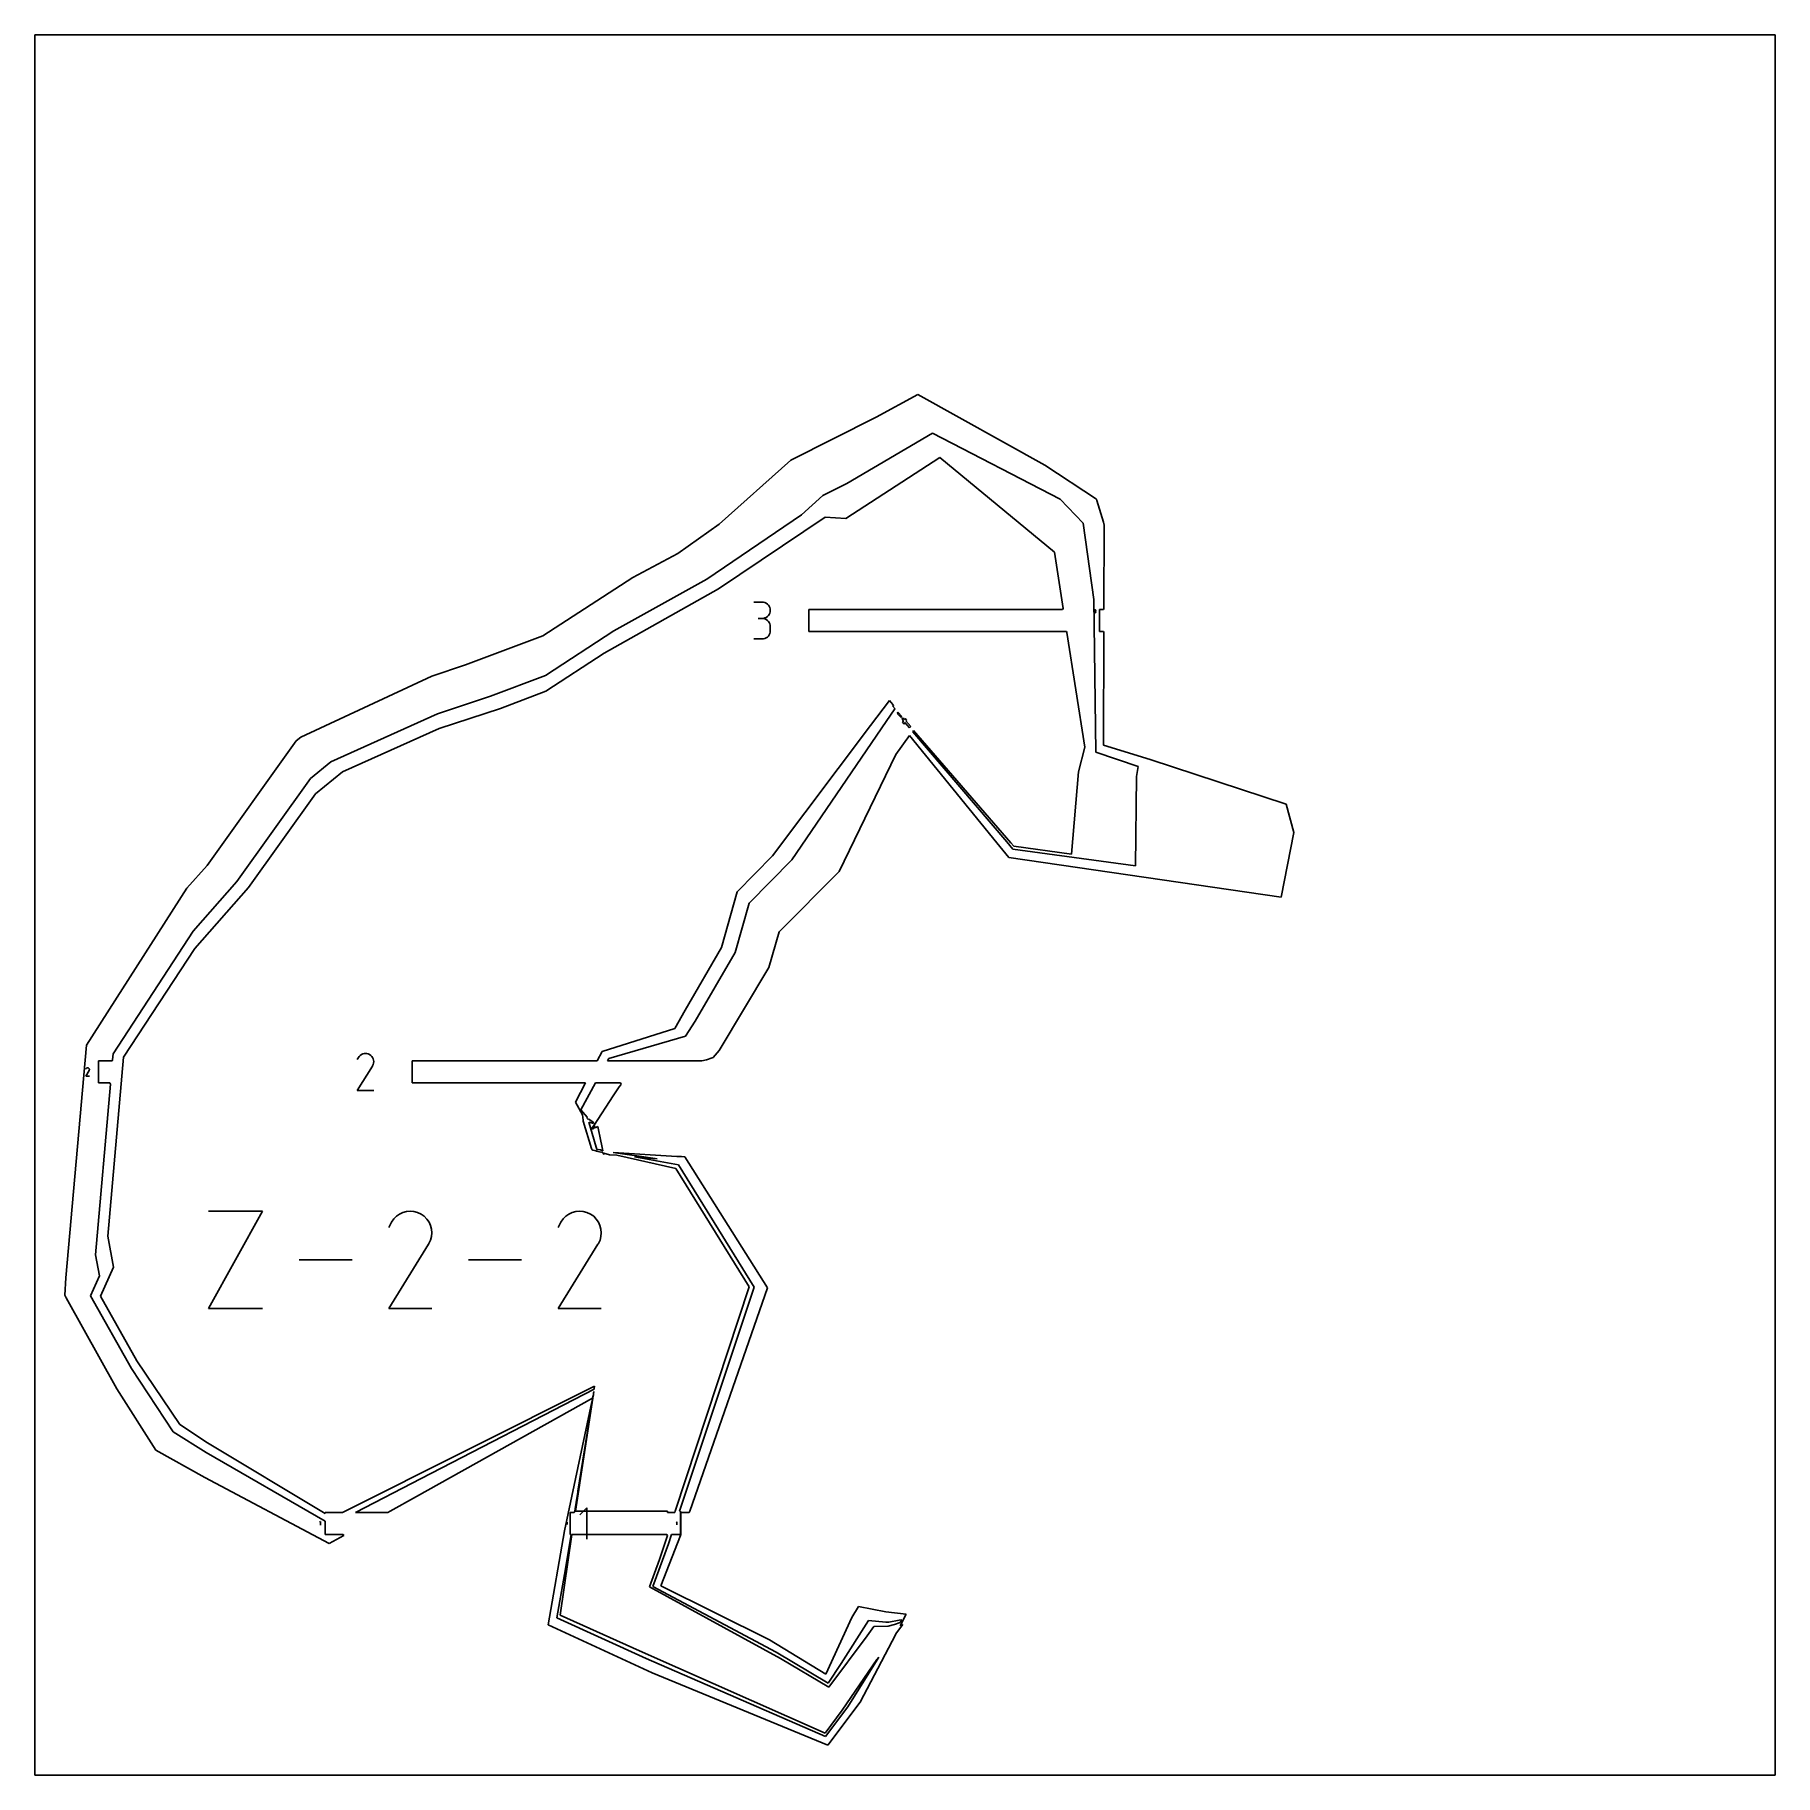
# Model space of a CAD drawing. Extents: x 0 to 40, y 0 to 40.
import ezdxf

# ---------------------------------------------------------------- set-up
doc = ezdxf.new("R2010")
doc.units = 0

msp = doc.modelspace()

# ---------------------------------------------------------------- linework, layer by layer
at = {"layer": 'annotation', "color": 1}
for p, q in [((16.716181, 26.96183), (16.527873, 26.96183)), ((16.750049, 26.95879), (16.716181, 26.96183)), ((16.781917, 26.950029), (16.750049, 26.95879)), ((16.811256, 26.936087), (16.781917, 26.950029)), ((16.837536, 26.917501), (16.811256, 26.936087)), ((16.860226, 26.894812), (16.837536, 26.917501)), ((16.878796, 26.868557), (16.860226, 26.894812)), ((16.892717, 26.839275), (16.878796, 26.868557)), ((16.901458, 26.807506), (16.892717, 26.839275)), ((16.90449, 26.773787), (16.901458, 26.807506)), ((16.716181, 26.585213), (16.621894, 26.585213)), ((16.621894, 26.585213), (16.716181, 26.585213)), ((16.716181, 26.585213), (16.750049, 26.588253)), ((16.750049, 26.582173), (16.716181, 26.585213)), ((16.716181, 26.585213), (16.716181, 26.585213)), ((16.750049, 26.588253), (16.781917, 26.597019)), ((16.781917, 26.573412), (16.750049, 26.582173)), ((16.781917, 26.597019), (16.811256, 26.610975)), ((16.811256, 26.55947), (16.781917, 26.573412)), ((16.811256, 26.610975), (16.837536, 26.629587)), ((16.837536, 26.540884), (16.811256, 26.55947)), ((16.837536, 26.629587), (16.860226, 26.652322)), ((16.860226, 26.518195), (16.837536, 26.540884)), ((16.860226, 26.652322), (16.878796, 26.678643)), ((16.878796, 26.49194), (16.860226, 26.518195)), ((16.878796, 26.678643), (16.892717, 26.708017)), ((16.892717, 26.462658), (16.878796, 26.49194)), ((16.892717, 26.708017), (16.901458, 26.73991)), ((16.901458, 26.430889), (16.892717, 26.462658)), ((16.901458, 26.73991), (16.90449, 26.773787)), ((16.90449, 26.39717), (16.901458, 26.430889)), ((16.90449, 26.773787), (16.90449, 26.773787)), ((24.366792, 26.786599), (24.350862, 26.786599)), ((24.350862, 26.714947), (24.366792, 26.714947)), ((24.366792, 26.754739), (24.358816, 26.754739)), ((24.358816, 26.754739), (24.366792, 26.754739)), ((24.369657, 26.786342), (24.366792, 26.786599)), ((24.366792, 26.754739), (24.369657, 26.754996)), ((24.369657, 26.754482), (24.366792, 26.754739)), ((24.366792, 26.754739), (24.366792, 26.754739)), ((24.366792, 26.714947), (24.369657, 26.715204)), ((24.366792, 26.714947), (24.366792, 26.714947)), ((24.372353, 26.785601), (24.369657, 26.786342)), ((24.369657, 26.754996), (24.372353, 26.755737)), ((24.372353, 26.75374), (24.369657, 26.754482)), ((24.369657, 26.715204), (24.372353, 26.715945)), ((24.374835, 26.784421), (24.372353, 26.785601)), ((24.372353, 26.755737), (24.374835, 26.756918)), ((24.374835, 26.752561), (24.372353, 26.75374)), ((24.372353, 26.715945), (24.374835, 26.717124)), ((24.377058, 26.782849), (24.374835, 26.784421)), ((24.374835, 26.756918), (24.377058, 26.758493)), ((24.377058, 26.750989), (24.374835, 26.752561)), ((24.374835, 26.717124), (24.377058, 26.718695)), ((24.378978, 26.78093), (24.377058, 26.782849)), ((24.377058, 26.758493), (24.378978, 26.760416)), ((24.378978, 26.749069), (24.377058, 26.750989)), ((24.377058, 26.718695), (24.378978, 26.720614)), ((24.380548, 26.778709), (24.378978, 26.78093)), ((24.378978, 26.760416), (24.380548, 26.762643)), ((24.380548, 26.746848), (24.378978, 26.749069)), ((24.378978, 26.720614), (24.380548, 26.722835)), ((24.381726, 26.776231), (24.380548, 26.778709)), ((24.380548, 26.762643), (24.381726, 26.765128)), ((24.381726, 26.744371), (24.380548, 26.746848)), ((24.380548, 26.722835), (24.381726, 26.725313)), ((24.382466, 26.773544), (24.381726, 26.776231)), ((24.381726, 26.765128), (24.382466, 26.767826)), ((24.382466, 26.741683), (24.381726, 26.744371)), ((24.381726, 26.725313), (24.382466, 26.728001)), ((24.382722, 26.770691), (24.382466, 26.773544)), ((24.382466, 26.767826), (24.382722, 26.770691)), ((24.382722, 26.738831), (24.382466, 26.741683)), ((24.382466, 26.728001), (24.382722, 26.730855)), ((24.382722, 26.770691), (24.382722, 26.770691)), ((24.382722, 26.730855), (24.382722, 26.738831)), ((24.382722, 26.738831), (24.382722, 26.738831)), ((16.527873, 26.11484), (16.716181, 26.11484)), ((16.716181, 26.11484), (16.750049, 26.117878)), ((16.716181, 26.11484), (16.716181, 26.11484)), ((16.750049, 26.117878), (16.781917, 26.126634)), ((16.781917, 26.126634), (16.811256, 26.140571)), ((16.811256, 26.140571), (16.837536, 26.159151)), ((16.837536, 26.159151), (16.860226, 26.181836)), ((16.860226, 26.181836), (16.878796, 26.208089)), ((16.878796, 26.208089), (16.892717, 26.237373)), ((16.892717, 26.237373), (16.901458, 26.26915)), ((16.901458, 26.26915), (16.90449, 26.302883)), ((16.90449, 26.302883), (16.90449, 26.39717)), ((16.90449, 26.39717), (16.90449, 26.39717)), ((7.437072, 16.493011), (7.412343, 16.445575)), ((7.456696, 16.520839), (7.437072, 16.493011)), ((7.48024, 16.544068), (7.456696, 16.520839)), ((7.506989, 16.562513), (7.48024, 16.544068)), ((7.536226, 16.575988), (7.506989, 16.562513)), ((7.567235, 16.584308), (7.536226, 16.575988)), ((7.599301, 16.587285), (7.567235, 16.584308)), ((7.631706, 16.584734), (7.599301, 16.587285)), ((7.663736, 16.576469), (7.631706, 16.584734)), ((7.694673, 16.562304), (7.663736, 16.576469)), ((7.722344, 16.542656), (7.694673, 16.562304)), ((7.694673, 16.562304), (7.694673, 16.562304)), ((7.745479, 16.519078), (7.722344, 16.542656)), ((7.763874, 16.492292), (7.745479, 16.519078)), ((7.777322, 16.463023), (7.763874, 16.492292)), ((7.785618, 16.431992), (7.777322, 16.463023)), ((7.788557, 16.399922), (7.785618, 16.431992)), ((1.170132, 16.068614), (1.24785, 16.193731)), ((1.25424, 16.068614), (1.170132, 16.068614)), ((1.175773, 16.236937), (1.170251, 16.226343)), ((1.180156, 16.243151), (1.175773, 16.236937)), ((1.185414, 16.248339), (1.180156, 16.243151)), ((1.191388, 16.252458), (1.185414, 16.248339)), ((1.197917, 16.255468), (1.191388, 16.252458)), ((1.204842, 16.257326), (1.197917, 16.255468)), ((1.212003, 16.25799), (1.204842, 16.257326)), ((1.21924, 16.257421), (1.212003, 16.25799)), ((1.226393, 16.255575), (1.21924, 16.257421)), ((1.233302, 16.252412), (1.226393, 16.255575)), ((1.239481, 16.248024), (1.233302, 16.252412)), ((1.233302, 16.252412), (1.233302, 16.252412)), ((1.244648, 16.242758), (1.239481, 16.248024)), ((1.248756, 16.236776), (1.244648, 16.242758)), ((1.24785, 16.193731), (1.247943, 16.193846)), ((1.24785, 16.193731), (1.24785, 16.193731)), ((1.247943, 16.193846), (1.248032, 16.193962)), ((1.248032, 16.193962), (1.248118, 16.19408)), ((1.248118, 16.19408), (1.248202, 16.194201)), ((1.248202, 16.194201), (1.248283, 16.194325)), ((1.248283, 16.194325), (1.248362, 16.194455)), ((1.248362, 16.194455), (1.248441, 16.19459)), ((1.248441, 16.19459), (1.24852, 16.194733)), ((1.24852, 16.194733), (1.248599, 16.194883)), ((1.248599, 16.194883), (1.251808, 16.201773)), ((1.248599, 16.194883), (1.248599, 16.194883)), ((1.25176, 16.23024), (1.248756, 16.236776)), ((1.253612, 16.22331), (1.25176, 16.23024)), ((1.251808, 16.201773), (1.253682, 16.208915)), ((1.254269, 16.216148), (1.253612, 16.22331)), ((1.253682, 16.208915), (1.254269, 16.216148)), ((7.411812, 15.739299), (7.759818, 16.299544)), ((7.759818, 16.299544), (7.760234, 16.300059)), ((7.759818, 16.299544), (7.759818, 16.299544)), ((7.760234, 16.300059), (7.760633, 16.300578)), ((7.760633, 16.300578), (7.761018, 16.301106)), ((7.761018, 16.301106), (7.76139, 16.301647)), ((7.76139, 16.301647), (7.761754, 16.302206)), ((7.761754, 16.302206), (7.762111, 16.302786)), ((7.762111, 16.302786), (7.762464, 16.303393)), ((7.762464, 16.303393), (7.762815, 16.30403)), ((7.762815, 16.30403), (7.763168, 16.304703)), ((7.763168, 16.304703), (7.777538, 16.335555)), ((7.763168, 16.304703), (7.763168, 16.304703)), ((7.777538, 16.335555), (7.785932, 16.367535)), ((7.785932, 16.367535), (7.788557, 16.399922)), ((7.788429, 15.739299), (7.411812, 15.739299)), ((3.992366, 10.726756), (5.233775, 12.962527)), ((5.233775, 12.962527), (3.992366, 12.962527)), ((8.313667, 12.84853), (8.251591, 12.787285)), ((8.38419, 12.897161), (8.313667, 12.84853)), ((8.461274, 12.932689), (8.38419, 12.897161)), ((8.543031, 12.954623), (8.461274, 12.932689)), ((8.627572, 12.962472), (8.543031, 12.954623)), ((8.71301, 12.955747), (8.627572, 12.962472)), ((8.797456, 12.933957), (8.71301, 12.955747)), ((8.879024, 12.896611), (8.797456, 12.933957)), ((8.951977, 12.844807), (8.879024, 12.896611)), ((8.879024, 12.896611), (8.879024, 12.896611)), ((9.012974, 12.782642), (8.951977, 12.844807)), ((12.206272, 12.84853), (12.144197, 12.787285)), ((12.276796, 12.897161), (12.206272, 12.84853)), ((12.35388, 12.932689), (12.276796, 12.897161)), ((12.435636, 12.954623), (12.35388, 12.932689)), ((12.520178, 12.962472), (12.435636, 12.954623)), ((12.605615, 12.955747), (12.520178, 12.962472)), ((12.690062, 12.933957), (12.605615, 12.955747)), ((12.771629, 12.896611), (12.690062, 12.933957)), ((12.844582, 12.844807), (12.771629, 12.896611)), ((12.771629, 12.896611), (12.771629, 12.896611)), ((12.905579, 12.782642), (12.844582, 12.844807)), ((8.199852, 12.713918), (8.134655, 12.588852)), ((8.251591, 12.787285), (8.199852, 12.713918)), ((9.061472, 12.712023), (9.012974, 12.782642)), ((9.096929, 12.634853), (9.061472, 12.712023)), ((9.118802, 12.553039), (9.096929, 12.634853)), ((9.12655, 12.468485), (9.118802, 12.553039)), ((9.119629, 12.383097), (9.12655, 12.468485)), ((12.092458, 12.713918), (12.02726, 12.588852)), ((12.144197, 12.787285), (12.092458, 12.713918)), ((12.954077, 12.712023), (12.905579, 12.782642)), ((12.989534, 12.634853), (12.954077, 12.712023)), ((13.011407, 12.553039), (12.989534, 12.634853)), ((13.019155, 12.468485), (13.011407, 12.553039)), ((13.012234, 12.383097), (13.019155, 12.468485)), ((8.133253, 10.726738), (9.05078, 12.203839)), ((9.05078, 12.203839), (9.051876, 12.205196)), ((9.05078, 12.203839), (9.05078, 12.203839)), ((9.051876, 12.205196), (9.052928, 12.206565)), ((9.052928, 12.206565), (9.053942, 12.207957)), ((9.053942, 12.207957), (9.054925, 12.209383)), ((9.054925, 12.209383), (9.055883, 12.210856)), ((9.055883, 12.210856), (9.056824, 12.212386)), ((9.056824, 12.212386), (9.057755, 12.213986)), ((9.057755, 12.213986), (9.058682, 12.215666)), ((9.058682, 12.215666), (9.059613, 12.217439)), ((9.059613, 12.217439), (9.097497, 12.29878)), ((9.059613, 12.217439), (9.059613, 12.217439)), ((9.097497, 12.29878), (9.119629, 12.383097)), ((12.025858, 10.726738), (12.943385, 12.203839)), ((12.943385, 12.203839), (12.944482, 12.205196)), ((12.943385, 12.203839), (12.943385, 12.203839)), ((12.944482, 12.205196), (12.945534, 12.206565)), ((12.945534, 12.206565), (12.946548, 12.207957)), ((12.946548, 12.207957), (12.94753, 12.209383)), ((12.94753, 12.209383), (12.948489, 12.210856)), ((12.948489, 12.210856), (12.94943, 12.212386)), ((12.94943, 12.212386), (12.95036, 12.213986)), ((12.95036, 12.213986), (12.951288, 12.215666)), ((12.951288, 12.215666), (12.952218, 12.217439)), ((12.952218, 12.217439), (12.990103, 12.29878)), ((12.952218, 12.217439), (12.952218, 12.217439)), ((12.990103, 12.29878), (13.012234, 12.383097)), ((7.294881, 11.844642), (6.0724, 11.844642)), ((11.187486, 11.844642), (9.965005, 11.844642)), ((5.233775, 10.726756), (3.992366, 10.726756)), ((9.126212, 10.726738), (8.133253, 10.726738)), ((13.018817, 10.726738), (12.025858, 10.726738)), ((12.688895, 6.147413), (12.529001, 5.987473)), ((12.688895, 5.428182), (12.688895, 6.147413)), ((6.564913, 5.830789), (6.545798, 5.811669)), ((6.564913, 5.744806), (6.564913, 5.830789)), ((12.233119, 5.812319), (12.222216, 5.801413)), ((12.233119, 5.763276), (12.233119, 5.812319)), ((14.756159, 5.820884), (14.741448, 5.806169)), ((14.756159, 5.754711), (14.756159, 5.820884))]:
    msp.add_line(p, q, dxfattribs=at)
at = {"layer": 'boundary', "color": 5}
for p, q in [((20.295116, 31.736011), (19.338363, 31.211243)), ((23.215895, 30.108628), (20.295116, 31.736011)), ((19.338363, 31.211243), (17.372721, 30.220071)), ((18.659845, 29.688771), (20.632672, 30.845881)), ((20.632672, 30.845881), (23.569439, 29.326369)), ((17.372721, 30.220071), (15.729844, 28.755942)), ((20.802944, 30.288042), (18.636634, 28.882331)), ((23.434302, 28.111768), (20.802944, 30.288042)), ((24.403832, 29.325728), (23.215895, 30.108628)), ((18.111156, 29.414998), (18.659845, 29.688771)), ((17.62385, 28.970015), (18.111156, 29.414998)), ((23.569439, 29.326369), (24.097101, 28.7739)), ((24.41257, 29.294624), (24.403832, 29.325728)), ((24.442476, 29.195515), (24.41257, 29.294624)), ((15.448585, 27.489541), (17.62385, 28.970015)), ((18.162931, 28.910621), (15.716406, 27.267392)), ((18.636634, 28.882331), (18.162931, 28.910621)), ((24.559209, 28.799644), (24.442476, 29.195515)), ((15.729844, 28.755942), (14.781829, 28.079687)), ((24.097101, 28.7739), (24.337186, 27.018453)), ((24.579178, 28.731983), (24.559209, 28.799644)), ((24.572798, 26.817613), (24.579178, 28.731983)), ((14.781829, 28.079687), (13.748079, 27.525625)), ((23.635051, 26.817614), (23.434302, 28.111768)), ((13.748079, 27.525625), (11.679526, 26.185715)), ((15.716406, 27.267392), (13.086767, 25.791639)), ((13.307436, 26.299202), (15.448585, 27.489541)), ((23.622521, 26.791113), (23.635051, 26.817614)), ((24.337186, 27.018453), (24.384232, 23.51229)), ((24.560268, 26.791114), (24.572798, 26.817613)), ((17.788988, 26.286514), (17.788988, 26.791113)), ((17.788988, 26.791113), (23.622521, 26.791113)), ((24.469173, 26.791113), (24.560268, 26.791114)), ((24.469173, 26.286514), (24.469173, 26.791113)), ((11.679526, 26.185715), (9.90036, 25.518065)), ((11.735351, 25.275908), (13.307436, 26.299202)), ((23.709016, 26.286513), (17.788988, 26.286514)), ((23.721546, 26.260014), (23.709016, 26.286513)), ((24.130014, 23.626777), (23.721546, 26.260014)), ((24.55841, 26.286513), (24.469173, 26.286514)), ((24.57094, 26.260014), (24.55841, 26.286513)), ((24.562322, 23.674223), (24.57094, 26.260014)), ((13.086767, 25.791639), (11.744654, 24.914836)), ((9.128298, 25.260132), (6.111968, 23.860772)), ((9.90036, 25.518065), (9.128298, 25.260132)), ((10.476272, 24.798356), (11.735351, 25.275908)), ((11.744654, 24.914836), (10.702458, 24.517839)), ((9.256914, 24.396848), (10.476272, 24.798356)), ((10.702458, 24.517839), (9.29605, 24.054908)), ((19.208138, 24.126498), (19.641253, 24.700155)), ((19.770129, 24.507527), (19.56539, 24.217084)), ((19.641253, 24.700155), (19.717763, 24.611121)), ((19.732439, 24.587004), (19.714929, 24.576838)), ((19.714929, 24.576838), (19.773057, 24.51168)), ((19.717763, 24.611121), (19.734765, 24.591986)), ((19.734765, 24.591986), (19.732439, 24.587004)), ((19.773057, 24.51168), (19.770129, 24.507527)), ((6.80205, 23.289359), (9.256914, 24.396848)), ((9.29605, 24.054908), (7.071778, 23.064422)), ((16.955284, 21.130863), (19.208138, 24.126498)), ((19.56539, 24.217084), (17.395475, 21.039084)), ((20.179779, 23.978294), (20.193148, 24.007326)), ((20.193148, 24.007326), (20.198241, 24.014428)), ((20.198241, 24.014428), (22.435617, 21.431912)), ((6.009102, 23.774072), (3.960373, 20.907511)), ((6.111968, 23.860772), (6.009102, 23.774072)), ((19.788822, 23.458281), (20.104652, 23.899332)), ((20.104652, 23.899332), (22.111846, 21.425529)), ((22.336956, 21.450037), (20.179779, 23.978294)), ((23.985755, 23.062641), (24.130014, 23.626777)), ((25.634487, 23.347476), (24.562322, 23.674223)), ((6.333558, 22.903814), (6.80205, 23.289359)), ((18.483765, 20.768371), (19.788822, 23.458281)), ((24.384232, 23.51229), (25.360006, 23.186649)), ((28.759244, 22.318242), (25.634487, 23.347476)), ((4.642422, 20.541505), (6.333558, 22.903814)), ((7.071778, 23.064422), (6.451182, 22.556353)), ((23.829547, 21.172002), (23.985755, 23.062641)), ((25.321374, 22.949568), (25.300881, 20.897962)), ((25.360006, 23.186649), (25.321374, 22.949568)), ((6.451182, 22.556353), (4.90843, 20.401687)), ((28.940187, 21.667178), (28.759244, 22.318242)), ((28.648846, 20.183437), (28.940187, 21.667178)), ((22.111846, 21.425529), (22.38399, 21.089695)), ((22.476137, 21.286703), (22.336956, 21.450037)), ((22.435617, 21.431912), (22.504108, 21.352634)), ((25.300881, 20.897962), (22.476137, 21.286703)), ((22.504108, 21.352634), (23.829547, 21.172002)), ((3.960373, 20.907511), (3.496139, 20.389229)), ((16.142621, 20.302655), (16.955284, 21.130863)), ((17.395475, 21.039084), (16.416003, 20.04351)), ((22.38399, 21.089695), (28.648846, 20.183437)), ((3.640307, 19.401649), (4.642422, 20.541505)), ((4.90843, 20.401687), (3.681241, 18.999304)), ((17.111223, 19.38122), (18.483765, 20.768371)), ((3.496139, 20.389229), (1.188984, 16.777945)), ((15.782564, 19.021939), (16.142621, 20.302655)), ((16.416003, 20.04351), (16.092888, 18.904609)), ((1.800982, 16.582078), (3.640307, 19.401649)), ((16.871603, 18.566171), (17.111223, 19.38122)), ((3.681241, 18.999304), (2.039091, 16.504018)), ((14.950597, 17.582534), (15.782564, 19.021939)), ((16.092888, 18.904609), (15.174575, 17.328879)), ((15.730264, 16.652759), (16.871603, 18.566171)), ((14.709266, 17.161408), (14.950597, 17.582534)), ((15.174575, 17.328879), (14.95785, 16.988315)), ((13.036052, 16.635673), (14.709266, 17.161408)), ((14.95785, 16.988315), (13.196446, 16.474277)), ((1.188984, 16.777945), (0.711205, 11.432075)), ((1.461634, 16.415605), (1.776161, 16.415606)), ((1.461634, 15.911006), (1.461634, 16.415605)), ((2.039091, 16.504018), (1.679537, 12.385746)), ((1.776161, 16.415606), (1.788691, 16.442106)), ((1.788691, 16.442106), (1.800982, 16.582078)), ((8.672927, 15.911006), (8.672927, 16.415606)), ((8.672927, 16.415606), (12.921333, 16.415606)), ((12.921333, 16.415606), (13.036052, 16.635673)), ((13.196446, 16.474277), (13.164225, 16.415606)), ((13.164225, 16.415606), (15.333137, 16.415606)), ((15.333137, 16.415606), (15.439219, 16.442105)), ((15.439219, 16.442105), (15.48382, 16.453247)), ((15.48382, 16.453247), (15.520282, 16.469495)), ((15.520282, 16.469495), (15.589723, 16.498349)), ((15.589723, 16.498349), (15.730264, 16.652759)), ((1.394939, 11.957729), (1.739731, 15.884505)), ((1.727201, 15.911006), (1.461634, 15.911006)), ((1.739731, 15.884505), (1.727201, 15.911006)), ((12.65829, 15.911005), (8.672927, 15.911006)), ((12.427402, 15.468088), (12.65829, 15.911005)), ((12.887105, 15.911005), (12.548984, 15.295331)), ((12.854143, 14.940609), (13.294307, 15.611607)), ((13.46275, 15.911005), (12.887105, 15.911005)), ((13.294307, 15.611607), (13.427095, 15.8179)), ((13.427095, 15.8179), (13.466566, 15.868632)), ((13.47528, 15.884506), (13.46275, 15.911005)), ((13.466566, 15.868632), (13.47528, 15.884506)), ((12.589559, 15.175724), (12.427402, 15.468088)), ((12.548984, 15.295331), (12.695886, 15.12526)), ((12.599739, 15.052388), (12.589559, 15.175724)), ((12.602264, 15.031609), (12.599739, 15.052388)), ((12.797914, 14.401767), (12.602264, 15.031609)), ((12.701495, 15.118319), (12.685297, 15.097723)), ((12.685297, 15.097723), (12.696173, 15.089497)), ((12.695886, 15.12526), (12.701495, 15.118319)), ((12.696173, 15.089497), (12.711057, 15.080535)), ((12.711057, 15.080535), (12.712227, 15.082162)), ((12.712227, 15.082162), (12.71372, 15.084241)), ((12.71372, 15.084241), (12.7211, 15.066229)), ((12.7211, 15.066229), (12.726019, 15.079117)), ((12.726019, 15.079117), (12.732125, 15.075966)), ((12.759052, 15.004464), (12.731881, 15.010995)), ((12.731881, 15.010995), (12.847928, 14.615492)), ((12.732125, 15.075966), (12.835506, 15.005944)), ((12.76326, 15.002661), (12.759052, 15.004464)), ((12.842623, 14.97974), (12.76326, 15.002661)), ((12.796988, 14.845758), (12.828054, 14.900319)), ((12.823254, 14.856324), (12.796988, 14.845758)), ((12.864326, 14.875639), (12.823254, 14.856324)), ((12.828054, 14.900319), (12.83281, 14.908673)), ((12.83281, 14.908673), (12.833146, 14.909292)), ((12.833146, 14.909292), (12.835636, 14.911539)), ((12.835506, 15.005944), (12.83699, 15.001135)), ((12.835636, 14.911539), (12.849165, 14.931476)), ((12.83699, 15.001135), (12.842623, 14.97974)), ((12.849165, 14.931476), (12.854143, 14.940609)), ((12.8558, 14.934981), (12.855207, 14.934496)), ((12.855207, 14.934496), (12.860164, 14.892938)), ((12.855973, 14.935122), (12.8558, 14.934981)), ((12.876805, 14.878948), (12.855973, 14.935122)), ((12.860164, 14.892938), (12.864326, 14.875639)), ((12.907713, 14.891683), (12.876805, 14.878948)), ((12.938577, 14.91062), (12.907713, 14.891683)), ((13.007689, 14.569989), (12.938577, 14.91062)), ((12.807542, 14.370665), (12.797914, 14.401767)), ((12.847928, 14.615492), (12.915385, 14.38107)), ((13.022454, 14.501655), (13.007689, 14.569989)), ((13.055019, 14.350457), (13.022454, 14.501655)), ((12.825865, 14.366507), (12.807542, 14.370665)), ((12.832021, 14.365059), (12.825865, 14.366507)), ((12.892015, 14.353295), (12.832021, 14.365059)), ((12.912112, 14.34378), (12.892015, 14.353295)), ((13.010962, 14.318744), (12.912112, 14.34378)), ((12.915385, 14.38107), (12.936674, 14.377115)), ((12.936674, 14.377115), (12.944096, 14.376776)), ((12.944096, 14.376776), (12.999136, 14.370894)), ((12.999136, 14.370894), (12.999478, 14.369771)), ((12.999478, 14.369771), (13.01696, 14.366694)), ((13.013132, 14.325106), (13.010962, 14.318744)), ((13.026214, 14.320216), (13.013132, 14.325106)), ((13.01696, 14.366694), (13.039514, 14.357049)), ((13.030825, 14.318493), (13.026214, 14.320216)), ((13.069445, 14.294778), (13.030825, 14.318493)), ((13.039514, 14.357049), (13.055019, 14.350457)), ((13.073641, 14.274128), (13.069445, 14.294778)), ((13.07515, 14.273484), (13.073641, 14.274128)), ((13.082226, 14.273517), (13.07515, 14.273484)), ((13.206487, 14.261528), (13.080096, 14.294993)), ((13.080096, 14.294993), (13.082226, 14.273517)), ((13.374165, 14.247315), (13.206487, 14.261528)), ((14.757583, 14.219629), (13.289054, 14.311576)), ((13.289054, 14.311576), (13.612373, 14.263922)), ((14.730816, 13.944698), (13.374165, 14.247315)), ((13.612373, 14.263922), (13.941165, 14.21726)), ((14.058091, 14.184333), (13.781759, 14.210866)), ((13.781759, 14.210866), (14.793908, 14.025838)), ((13.941165, 14.21726), (14.261794, 14.17561)), ((14.134995, 14.18391), (14.058091, 14.184333)), ((14.209141, 14.175317), (14.134995, 14.18391)), ((14.246239, 14.170996), (14.209141, 14.175317)), ((14.306209, 14.167736), (14.246239, 14.170996)), ((14.261794, 14.17561), (14.306209, 14.167736)), ((14.769709, 14.218871), (14.757583, 14.219629)), ((14.860164, 14.216368), (14.769709, 14.218871)), ((14.793908, 14.025838), (16.533204, 11.213163)), ((14.937537, 14.21278), (14.860164, 14.216368)), ((16.839641, 11.200582), (14.937537, 14.21278)), ((16.419465, 11.222483), (14.730816, 13.944698)), ((1.679537, 12.385746), (1.809792, 11.67844)), ((1.483504, 11.476775), (1.394939, 11.957729)), ((1.809792, 11.67844), (1.51209, 11.009462)), ((0.711205, 11.432075), (0.68675, 11.031316)), ((1.282742, 11.016877), (1.483504, 11.476775)), ((14.72145, 6.066597), (16.419465, 11.222483)), ((16.533204, 11.213163), (14.813661, 6.066598)), ((15.0531, 6.066598), (16.839641, 11.200582)), ((0.68675, 11.031316), (0.72008, 10.967558)), ((0.72008, 10.967558), (1.887391, 8.881693)), ((2.219146, 9.346219), (1.282742, 11.016877)), ((1.51209, 11.009462), (2.346262, 9.523004)), ((3.176557, 7.892186), (2.219146, 9.346219)), ((2.346262, 9.523004), (3.332465, 8.056449)), ((1.887391, 8.881693), (2.779998, 7.471499)), ((7.073208, 6.040098), (12.861244, 8.9407)), ((12.856122, 8.869833), (8.88096, 6.818379)), ((12.849115, 8.81703), (12.843943, 8.761628)), ((12.844003, 8.779892), (12.849115, 8.81703)), ((12.861244, 8.9407), (12.855919, 8.877157)), ((12.855919, 8.877157), (12.856122, 8.869833)), ((8.774215, 6.405564), (12.818733, 8.664173)), ((12.843943, 8.761628), (12.429418, 6.066598)), ((12.804932, 8.583011), (12.481749, 7.064566)), ((12.482313, 6.524486), (12.818278, 8.616628)), ((12.809887, 8.593751), (12.804932, 8.583011)), ((12.818232, 8.616637), (12.809887, 8.593751)), ((12.818278, 8.616628), (12.818232, 8.616637)), ((12.818733, 8.664173), (12.832519, 8.720391)), ((12.832519, 8.720391), (12.835706, 8.721906)), ((12.835706, 8.721906), (12.837793, 8.735883)), ((12.837793, 8.735883), (12.840555, 8.753118)), ((12.840555, 8.753118), (12.844003, 8.779892)), ((3.332465, 8.056449), (3.966917, 7.638361)), ((3.941893, 7.414219), (3.176557, 7.892186)), ((3.966917, 7.638361), (6.675542, 6.017861)), ((2.779998, 7.471499), (3.908197, 6.84252)), ((6.675542, 5.836896), (3.941893, 7.414219)), ((3.908197, 6.84252), (6.765686, 5.323766)), ((8.88096, 6.818379), (7.373753, 6.040098)), ((12.481749, 7.064566), (12.173928, 5.615027)), ((8.164951, 6.066598), (8.774215, 6.405564)), ((12.457954, 6.366586), (12.479049, 6.505051)), ((12.479049, 6.505051), (12.480009, 6.510141)), ((12.480009, 6.510141), (12.482313, 6.524486)), ((6.675542, 6.017861), (6.675542, 6.040098)), ((6.675542, 6.040098), (7.073208, 6.040098)), ((7.373753, 6.040098), (8.117319, 6.040098)), ((8.117319, 6.040098), (8.164951, 6.066598)), ((12.301675, 5.535498), (12.301675, 6.040098)), ((12.301675, 6.040098), (12.397562, 6.040098)), ((12.397562, 6.040098), (12.410092, 6.066598)), ((12.410092, 6.066598), (12.419382, 6.124761)), ((12.419382, 6.124761), (12.457954, 6.366586)), ((12.429418, 6.066598), (14.537813, 6.066598)), ((14.537813, 6.066598), (14.537813, 6.040098)), ((14.537813, 6.040098), (14.70892, 6.040098)), ((14.70892, 6.040098), (14.72145, 6.066597)), ((14.813661, 6.066598), (14.840523, 6.066598)), ((14.840523, 6.066598), (14.840523, 5.508998)), ((14.844225, 5.535498), (14.844225, 6.040098)), ((14.844225, 6.040098), (15.04057, 6.040098)), ((15.04057, 6.040098), (15.0531, 6.066598)), ((6.675542, 5.535498), (6.675542, 5.836896)), ((12.173928, 5.615027), (11.799469, 3.452448)), ((7.086885, 5.535497), (6.675542, 5.535498)), ((6.765686, 5.323766), (7.099415, 5.508998)), ((7.099415, 5.508998), (7.086885, 5.535497)), ((12.345138, 5.535498), (12.075678, 3.677031)), ((12.177317, 4.609228), (12.325263, 5.535498)), ((12.325263, 5.535498), (12.301675, 5.535498)), ((13.520753, 5.535498), (12.345138, 5.535498)), ((14.525283, 5.535498), (13.520753, 5.535498)), ((14.564403, 5.320572), (14.203399, 4.333988)), ((14.355521, 4.955484), (14.537813, 5.508998)), ((14.387193, 4.349583), (14.840523, 5.508998)), ((14.537813, 5.508998), (14.525283, 5.535498)), ((14.636213, 5.535498), (14.564403, 5.320572)), ((14.827993, 5.535498), (14.636213, 5.535498)), ((14.840523, 5.508998), (14.827993, 5.535498)), ((14.840523, 5.508998), (14.84787, 5.527789)), ((14.84787, 5.527789), (14.844225, 5.535498)), ((14.131044, 4.326368), (14.355521, 4.955484)), ((12.000517, 3.612944), (12.177317, 4.609228)), ((17.14107, 2.680663), (14.131044, 4.326368)), ((14.203399, 4.333988), (17.039858, 2.82373)), ((16.887562, 3.112809), (14.387193, 4.349583)), ((14.049532, 2.682435), (12.000517, 3.612944)), ((12.075678, 3.677031), (13.895175, 2.855594)), ((18.777632, 3.622197), (18.17949, 2.321185)), ((18.932941, 3.874633), (18.777632, 3.622197)), ((19.556572, 3.751275), (18.932941, 3.874633)), ((20.02751, 3.702969), (19.556572, 3.751275)), ((19.941935, 3.540759), (20.02751, 3.702969)), ((11.799469, 3.452448), (14.185533, 2.352679)), ((19.130834, 3.206273), (18.253237, 2.023313)), ((18.529358, 2.567756), (19.162215, 3.554094)), ((19.2808, 3.414468), (19.130834, 3.206273)), ((19.162215, 3.554094), (19.560226, 3.51326)), ((19.614203, 3.422039), (19.2808, 3.414468)), ((19.560226, 3.51326), (19.625106, 3.520753)), ((19.761718, 3.466822), (19.614203, 3.422039)), ((19.625106, 3.520753), (19.866492, 3.5621)), ((19.703875, 3.083536), (19.801897, 3.272146)), ((19.891555, 3.506127), (19.761718, 3.466822)), ((19.801897, 3.272146), (19.949674, 3.466938)), ((19.866492, 3.5621), (19.928379, 3.572019)), ((19.889553, 3.435003), (19.923441, 3.503586)), ((19.949674, 3.466938), (19.889553, 3.435003)), ((19.928842, 3.571163), (19.891555, 3.506127)), ((19.923441, 3.503586), (19.931588, 3.516469)), ((19.928379, 3.572019), (19.929269, 3.572088)), ((19.929269, 3.572088), (19.928842, 3.571163)), ((19.931588, 3.516469), (19.940343, 3.529865)), ((19.935423, 3.528584), (19.938475, 3.534124)), ((19.940343, 3.529865), (19.935423, 3.528584)), ((19.938475, 3.534124), (19.941935, 3.540759)), ((13.895175, 2.855594), (18.161742, 0.969721)), ((18.17949, 2.321185), (16.887562, 3.112809)), ((17.039858, 2.82373), (18.231379, 2.11416)), ((18.972548, 1.680061), (19.703875, 3.083536)), ((18.176271, 0.890954), (14.049532, 2.682435)), ((18.253237, 2.023313), (17.14107, 2.680663)), ((18.231379, 2.11416), (18.529358, 2.567756)), ((18.556279, 1.494076), (19.354456, 2.655855)), ((19.357213, 2.650535), (18.685787, 1.5688)), ((19.354456, 2.655855), (19.369395, 2.677486)), ((19.395763, 2.711405), (19.357213, 2.650535)), ((19.369395, 2.677486), (19.395763, 2.711405)), ((14.185533, 2.352679), (18.229574, 0.68675)), ((18.229574, 0.68675), (18.972548, 1.680061)), ((18.161742, 0.969721), (18.556007, 1.493716)), ((18.685787, 1.5688), (18.176271, 0.890954)), ((18.556007, 1.493716), (18.556279, 1.494076))]:
    msp.add_line(p, q, dxfattribs=at)
at = {"layer": 'frame', "color": 5}
for p, q in [((40, 40), (0, 40)), ((0, 40), (0, 0)), ((40, 0), (40, 40)), ((0, 0), (40, 0))]:
    msp.add_line(p, q, dxfattribs=at)
at = {"layer": 'hole', "color": 5}
for p, q in [((19.828606, 24.421435), (19.836018, 24.433756)), ((19.828837, 24.414998), (19.828606, 24.421435)), ((19.837507, 24.388346), (19.828837, 24.414998)), ((19.836018, 24.433756), (19.929738, 24.334108)), ((19.908314, 24.311092), (19.837507, 24.388346)), ((19.920868, 24.321883), (19.908314, 24.311092)), ((19.929738, 24.334108), (19.920868, 24.321883)), ((19.937549, 24.269877), (19.945837, 24.293482)), ((19.964639, 24.234548), (19.937549, 24.269877)), ((19.941871, 24.198893), (19.950517, 24.212024)), ((19.952062, 24.187516), (19.941871, 24.198893)), ((19.945837, 24.293482), (19.951981, 24.304217)), ((19.950517, 24.212024), (19.964639, 24.234548)), ((19.951981, 24.304217), (19.988067, 24.262446)), ((19.978769, 24.155268), (19.952062, 24.187516)), ((19.991861, 24.176437), (19.978769, 24.155268)), ((19.988067, 24.262446), (20.002293, 24.281594)), ((19.998721, 24.194348), (19.991861, 24.176437)), ((20.102242, 24.072864), (19.998721, 24.194348)), ((20.002293, 24.281594), (20.014682, 24.296793)), ((20.014682, 24.296793), (20.007077, 24.277247)), ((20.007077, 24.277247), (20.033452, 24.25212)), ((20.034007, 24.250385), (20.018426, 24.233103)), ((20.018426, 24.233103), (20.131025, 24.103665)), ((20.033452, 24.25212), (20.034173, 24.250927)), ((20.034173, 24.250927), (20.034007, 24.250385)), ((20.102695, 24.072333), (20.102242, 24.072864)), ((20.106725, 24.068366), (20.102695, 24.072333)), ((20.127147, 24.093366), (20.106725, 24.068366)), ((20.132886, 24.100574), (20.127147, 24.093366)), ((20.131025, 24.103665), (20.131535, 24.102828)), ((20.131535, 24.102828), (20.132886, 24.100574))]:
    msp.add_line(p, q, dxfattribs=at)

doc.saveas('drawing.dxf')
